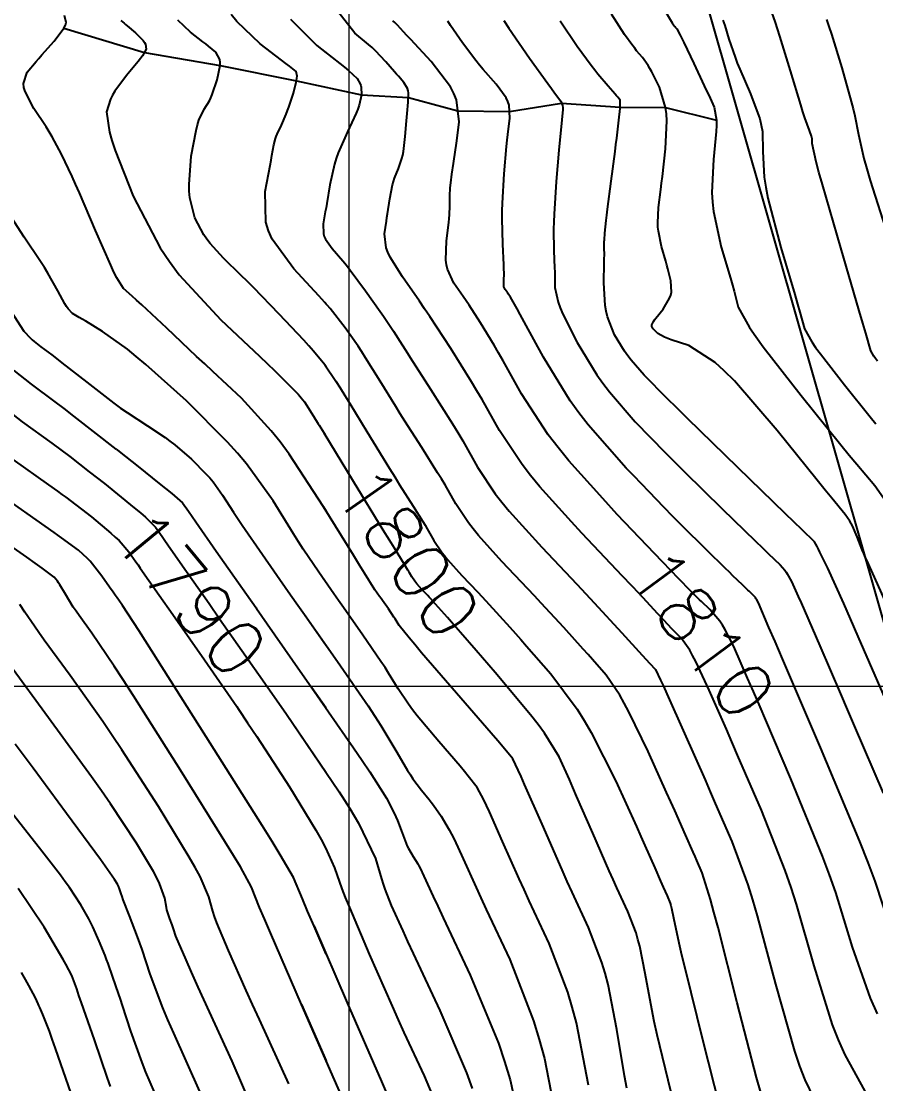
# Model space of a CAD drawing. Header units: metres. Extents: x 837475 to 838479, y 1189012 to 1191015.
# Drawn here: x 837853.9 to 837912.9, y 1189786.4 to 1189859.8 of the extents above; entities that cross this region are included whole.
import ezdxf

# ---------------------------------------------------------------- set-up
doc = ezdxf.new("R2010")
doc.units = ezdxf.units.M
doc.header["$LTSCALE"] = 0.3
doc.layers.add('COORD', color=7, linetype='Continuous', lineweight=20)
for name, color, linetype in [('COTAS 10', 1, 'Continuous'), ('COTAS INT', 252, 'Continuous'), ('DRENAJE', 5, 'Continuous'), ('VIA1', 50, 'Continuous')]:
    doc.layers.add(name, color=color, linetype=linetype)
doc.styles.get("Standard").update_dxf_attribs({"font": 'simplex.shx'})

msp = doc.modelspace()

# ---------------------------------------------------------------- linework, layer by layer
at = {"layer": 'COORD'}
for p, q in [((837876.514, 1189013.872), (837876.514, 1191013.872)), ((837476.514, 1189813.872), (838476.514, 1189813.872))]:
    msp.add_line(p, q, dxfattribs=at)
at = {"layer": 'COTAS 10'}
for points in [[(837898.182, 1189860.799), (837898.834, 1189859.711), (837898.981, 1189859.51), (837899.017, 1189859.463), (837899.051, 1189859.42), (837899.156, 1189859.297), (837899.392, 1189858.87), (837899.509, 1189858.636), (837899.648, 1189858.352), (837900.334, 1189856.907), (837901.055, 1189855.366), (837901.216, 1189855.022), (837901.36, 1189854.713), (837901.737, 1189853.893), (837901.891, 1189852.981), (837901.894, 1189852.614), (837901.879, 1189852.197), (837901.683, 1189850.275), (837901.579, 1189847.98), (837901.622, 1189847.327), (837901.697, 1189846.666), (837902.229, 1189844.218), (837902.858, 1189842.06), (837902.994, 1189841.582), (837903.113, 1189841.157), (837903.405, 1189840.052), (837904.183, 1189838.651), (837904.608, 1189838.038), (837905.124, 1189837.328), (837907.747, 1189833.95), (837910.484, 1189830.553), (837911.072, 1189829.831), (837911.587, 1189829.204), (837912.836, 1189827.728), (837913.593, 1189826.66)], [(837860.723, 1189859.878), (837860.956, 1189859.688), (837861.059, 1189859.601), (837861.177, 1189859.5), (837861.744, 1189859.013), (837862.269, 1189858.486), (837862.361, 1189858.359), (837862.431, 1189858.242), (837862.492, 1189857.888), (837862.231, 1189857.426), (837862.097, 1189857.241), (837861.936, 1189857.03), (837861.135, 1189856.062), (837860.327, 1189854.989), (837860.163, 1189854.713), (837860.024, 1189854.447), (837859.734, 1189853.558), (837859.943, 1189852.161), (837860.117, 1189851.573), (837860.343, 1189850.898), (837861.579, 1189847.735), (837863.461, 1189844.153), (837864.093, 1189843.215), (837864.774, 1189842.299), (837867.633, 1189839.184), (837870.304, 1189836.675), (837870.866, 1189836.142), (837871.352, 1189835.678), (837872.463, 1189834.588), (837872.983, 1189834.037), (837873.095, 1189833.913), (837873.193, 1189833.803), (837873.435, 1189833.509), (837874.046, 1189832.538), (837874.377, 1189832), (837874.43, 1189831.914), (837874.779, 1189831.346), (837874.923, 1189831.11)], [(837913.026, 1189791.231), (837912.536, 1189792.295), (837911.299, 1189795.819), (837910.148, 1189799.597), (837909.712, 1189800.822), (837909.225, 1189802.123), (837907.043, 1189807.468), (837905.299, 1189811.518), (837904.907, 1189812.428), (837904.45, 1189813.488), (837904.05, 1189814.411), (837903.091, 1189816.611), (837902.484, 1189817.801), (837902.307, 1189818.087), (837902.125, 1189818.354), (837901.436, 1189819.164), (837900.85, 1189819.727), (837900.733, 1189819.839), (837900.637, 1189819.932), (837900.453, 1189820.108), (837900.373, 1189820.185), (837900.342, 1189820.214), (837900.307, 1189820.248), (837900.15, 1189820.4), (837899.256, 1189821.324), (837898.757, 1189821.844), (837898.148, 1189822.479), (837895.041, 1189825.725), (837894.049, 1189826.829), (837891.702, 1189829.434), (837890.947, 1189830.36), (837890.266, 1189831.242), (837888.42, 1189834.065), (837887.156, 1189836.362), (837886.842, 1189836.913), (837886.543, 1189837.428), (837885.596, 1189838.979), (837884.799, 1189840.196), (837884.595, 1189840.501), (837884.398, 1189840.791), (837883.748, 1189841.719), (837883.304, 1189842.677), (837883.237, 1189842.986), (837883.194, 1189843.313), (837883.242, 1189844.65), (837883.403, 1189845.908), (837883.432, 1189846.185), (837883.453, 1189846.431), (837883.474, 1189847.06), (837883.463, 1189847.508), (837883.464, 1189847.639), (837883.468, 1189847.774), (837883.497, 1189848.285), (837883.557, 1189848.871), (837883.58, 1189849.053), (837883.605, 1189849.243), (837883.718, 1189849.999), (837883.86, 1189850.931), (837883.902, 1189851.232), (837883.947, 1189851.553), (837884.121, 1189852.865), (837883.934, 1189854.379), (837883.751, 1189854.826), (837883.511, 1189855.286), (837882.169, 1189857.046), (837880.772, 1189858.548), (837880.497, 1189858.845), (837880.271, 1189859.09), (837879.855, 1189859.544), (837879.745, 1189859.662), (837879.71, 1189859.694), (837879.673, 1189859.727), (837879.527, 1189859.847)], [(837851.965, 1189833.664), (837853.913, 1189832.137), (837855.972, 1189830.658), (837856.58, 1189830.205), (837857.205, 1189829.733), (837858.553, 1189828.687), (837859.598, 1189827.873), (837861.663, 1189826.203), (837862.08, 1189825.852), (837862.43, 1189825.549), (837863.136, 1189824.853), (837863.586, 1189824.212), (837863.774, 1189823.942), (837863.991, 1189823.633), (837865.002, 1189822.183), (837866.829, 1189819.572), (837867.559, 1189818.531), (837868.386, 1189817.351), (837870.69, 1189814.069), (837872.183, 1189811.94), (837875.822, 1189806.57), (837876.549, 1189805.417), (837877.156, 1189804.407), (837878.335, 1189801.966), (837878.737, 1189800.554), (837878.853, 1189800.194), (837878.971, 1189799.847), (837879.415, 1189798.706), (837880.211, 1189796.953), (837880.55, 1189796.222), (837880.941, 1189795.383), (837882.785, 1189791.464), (837884.63, 1189787.147), (837885.021, 1189786.057)], [(837898.738, 1189785.88), (837897.804, 1189789.773), (837897.599, 1189790.689), (837897.419, 1189791.535), (837896.963, 1189794.006), (837896.596, 1189795.888), (837896.471, 1189796.362), (837896.337, 1189796.816), (837895.768, 1189798.288), (837895.013, 1189799.933), (837894.76, 1189800.496), (837894.489, 1189801.106), (837893.353, 1189803.697), (837892.232, 1189806.268), (837891.97, 1189806.865), (837891.728, 1189807.412), (837891.032, 1189808.973), (837890.013, 1189810.622), (837889.568, 1189811.224), (837889.053, 1189811.89), (837886.606, 1189814.82), (837885.294, 1189816.328), (837884.205, 1189817.578), (837883.719, 1189818.135), (837883.31, 1189818.602), (837882.481, 1189819.544), (837882.14, 1189819.915), (837882.04, 1189820.022), (837881.937, 1189820.132), (837881.545, 1189820.545), (837881.19, 1189820.938), (837881.11, 1189821.036), (837881.039, 1189821.127), (837880.848, 1189821.417), (837880.686, 1189821.702), (837880.632, 1189821.792), (837880.575, 1189821.886), (837880.336, 1189822.265), (837879.636, 1189823.394), (837879.288, 1189823.962), (837878.872, 1189824.641), (837876.815, 1189828.013), (837874.779, 1189831.346)], [(837870.905, 1189782.173), (837868.427, 1189787.955), (837866.083, 1189793.07), (837865.621, 1189794.092), (837865.239, 1189794.943), (837864.538, 1189796.594), (837864.367, 1189797.104), (837864.32, 1189797.237), (837864.274, 1189797.366), (837864.109, 1189797.799), (837863.959, 1189798.266), (837863.922, 1189798.416), (837863.886, 1189798.574), (837863.773, 1189799.221), (837863.413, 1189800.232), (837863.221, 1189800.621), (837862.989, 1189801.057), (837861.822, 1189803.023), (837860.021, 1189805.735), (837859.39, 1189806.64), (837858.702, 1189807.613), (837855.739, 1189811.687), (837853.029, 1189815.359)], [(837872.183, 1189811.94), (837874.923, 1189807.896)]]:
    msp.add_lwpolyline(points, dxfattribs=at)
at = {"layer": 'COTAS INT'}
for points in [[(837912.685, 1189784.96), (837910.789, 1189788.395), (837910.335, 1189789.418), (837909.912, 1189790.473), (837908.642, 1189794.543), (837907.433, 1189798.792), (837907.048, 1189799.961), (837906.643, 1189801.125), (837904.998, 1189805.3), (837903.36, 1189809.098), (837903.033, 1189809.853), (837902.958, 1189810.025), (837902.578, 1189810.898), (837901.393, 1189813.6), (837900.466, 1189815.577), (837900.249, 1189815.992), (837900.049, 1189816.351), (837899.471, 1189817.17), (837898.94, 1189817.703), (837898.769, 1189817.881), (837898.588, 1189818.072), (837897.852, 1189818.871), (837896.555, 1189820.263), (837896.022, 1189820.827), (837895.412, 1189821.47), (837892.581, 1189824.439), (837891.87, 1189825.227), (837889.688, 1189827.642), (837889.04, 1189828.432), (837888.458, 1189829.181), (837886.905, 1189831.535), (837885.706, 1189833.672), (837885.346, 1189834.283), (837884.974, 1189834.902), (837883.529, 1189837.211), (837882.092, 1189839.407), (837881.724, 1189839.955), (837881.369, 1189840.478), (837880.197, 1189842.153), (837879.346, 1189843.525), (837879.194, 1189843.858), (837879.077, 1189844.17), (837878.958, 1189845.126), (837879.084, 1189845.995), (837879.123, 1189846.253), (837879.163, 1189846.518), (837879.322, 1189847.537), (837879.515, 1189848.509), (837879.576, 1189848.744), (837879.642, 1189848.965), (837879.91, 1189849.64), (837880.16, 1189850.333), (837880.214, 1189850.565), (837880.262, 1189850.814), (837880.383, 1189851.858), (837880.464, 1189852.927), (837880.488, 1189853.192), (837880.511, 1189853.443), (837880.6, 1189854.237), (837880.609, 1189854.872), (837880.583, 1189855.023), (837880.544, 1189855.164), (837880.299, 1189855.584), (837879.91, 1189856.015), (837879.78, 1189856.164), (837879.639, 1189856.325), (837879.052, 1189857.01), (837878.326, 1189857.781), (837878.098, 1189857.996), (837877.858, 1189858.211), (837876.897, 1189858.995), (837875.724, 1189860.484)], [(837913.026, 1189836.326), (837912.888, 1189836.516), (837912.774, 1189836.68), (837912.566, 1189837.054), (837912.216, 1189838.27), (837912.013, 1189838.964), (837911.764, 1189839.813), (837910.481, 1189844.17), (837909.215, 1189848.542), (837908.976, 1189849.4), (837908.787, 1189850.106), (837908.507, 1189851.382), (837908.502, 1189851.688), (837908.485, 1189851.782), (837908.461, 1189851.879), (837908.318, 1189852.265), (837908.004, 1189853.148), (837907.872, 1189853.559), (837907.72, 1189854.043), (837907.009, 1189856.395), (837906.285, 1189858.783), (837906.125, 1189859.291), (837905.982, 1189859.731), (837905.613, 1189860.768)], [(837895.71, 1189786.081), (837895.547, 1189786.937), (837895.009, 1189790.151), (837894.406, 1189793.243), (837894.202, 1189794.022), (837893.981, 1189794.769), (837893.047, 1189797.188), (837891.922, 1189799.622), (837891.581, 1189800.378), (837891.226, 1189801.169), (837889.839, 1189804.324), (837888.636, 1189807.078), (837888.397, 1189807.617), (837888.199, 1189808.059), (837887.826, 1189808.848), (837887.162, 1189809.641), (837886.781, 1189810.085), (837886.315, 1189810.627), (837883.919, 1189813.395), (837881.516, 1189816.182), (837881.046, 1189816.737), (837880.659, 1189817.197), (837879.967, 1189818.071), (837879.767, 1189818.402), (837879.691, 1189818.519), (837879.606, 1189818.647), (837879.225, 1189819.201), (837878.815, 1189819.786), (837878.712, 1189819.934), (837878.613, 1189820.075), (837878.292, 1189820.535), (837877.57, 1189821.668), (837877.218, 1189822.235), (837876.8, 1189822.911), (837874.741, 1189826.267), (837872.357, 1189829.895), (837871.734, 1189830.743), (837871.127, 1189831.523), (837869.068, 1189833.775), (837867.088, 1189835.615), (837866.531, 1189836.136), (837865.969, 1189836.662), (837863.907, 1189838.601), (837862.177, 1189840.223), (837861.824, 1189840.548), (837861.526, 1189840.821), (837860.907, 1189841.36), (837860.453, 1189842.088), (837860.259, 1189842.481), (837860.036, 1189842.955), (837858.987, 1189845.356), (837857.871, 1189847.953), (837857.607, 1189848.551), (837857.362, 1189849.096), (837856.64, 1189850.627), (837855.984, 1189851.836), (837855.782, 1189852.178), (837855.57, 1189852.523), (837854.73, 1189853.797), (837854.111, 1189854.967), (837854.039, 1189855.248), (837854.01, 1189855.509), (837854.262, 1189856.294), (837854.872, 1189857.028), (837855.069, 1189857.256), (837855.277, 1189857.496), (837856.129, 1189858.454), (837856.801, 1189859.352), (837856.897, 1189859.554), (837856.953, 1189859.735), (837856.828, 1189860.223)], [(837874.923, 1189835.942), (837874.84, 1189836.068), (837874.055, 1189837.022), (837873.735, 1189837.382), (837873.37, 1189837.782), (837871.683, 1189839.572), (837869.889, 1189841.417), (837869.457, 1189841.852), (837869.054, 1189842.255), (837867.833, 1189843.437), (837866.899, 1189844.455), (837866.677, 1189844.754), (837866.47, 1189845.06), (837865.856, 1189846.23), (837865.505, 1189847.624), (837865.465, 1189848.072), (837865.45, 1189848.547), (837865.601, 1189850.486), (837865.927, 1189852.273), (837866.022, 1189852.652), (837866.119, 1189852.981), (837866.486, 1189853.75), (837866.857, 1189854.328), (837866.957, 1189854.536), (837867.055, 1189854.766), (837867.399, 1189855.768), (837867.588, 1189856.754), (837867.589, 1189856.973), (837867.567, 1189857.168), (837867.301, 1189857.678), (837866.78, 1189858.108), (837866.598, 1189858.253), (837866.399, 1189858.409), (837865.544, 1189859.067), (837864.677, 1189859.892)], [(837874.923, 1189840.267), (837874.819, 1189840.388), (837874.416, 1189840.843), (837872.678, 1189842.708), (837871.185, 1189844.766), (837870.935, 1189845.344), (837870.756, 1189845.924), (837870.703, 1189848.05), (837871.044, 1189849.851), (837871.114, 1189850.227), (837871.174, 1189850.55), (837871.302, 1189851.274), (837871.419, 1189851.714), (837871.471, 1189851.858), (837871.532, 1189852.011), (837871.826, 1189852.645), (837872.167, 1189853.407), (837872.258, 1189853.642), (837872.348, 1189853.887), (837872.662, 1189854.855), (837872.877, 1189855.713), (837872.905, 1189855.888), (837872.919, 1189856.036), (837872.857, 1189856.344), (837872.383, 1189856.717), (837872.138, 1189856.905), (837871.843, 1189857.131), (837870.366, 1189858.256), (837868.743, 1189859.798), (837868.357, 1189860.287)], [(837872.469, 1189859.962), (837874.267, 1189858.143), (837875.862, 1189856.909), (837876.19, 1189856.646), (837876.469, 1189856.416), (837877.066, 1189855.869), (837877.282, 1189855.498), (837877.319, 1189855.38), (837877.348, 1189855.254), (837877.371, 1189854.744), (837877.198, 1189854.013), (837877.102, 1189853.749), (837876.985, 1189853.458), (837876.39, 1189852.181), (837875.759, 1189850.735), (837875.619, 1189850.336), (837875.494, 1189849.938), (837875.17, 1189848.508), (837874.963, 1189847.228), (837874.912, 1189846.924)], [(837913.956, 1189797.096), (837912.863, 1189800.402), (837912.375, 1189801.683), (837911.807, 1189803.122), (837909.087, 1189809.636), (837907.563, 1189813.182), (837907.492, 1189813.348), (837906.455, 1189815.758), (837905.942, 1189816.95), (837905.523, 1189817.924), (837904.79, 1189819.622), (837904.663, 1189819.871), (837904.626, 1189819.931), (837904.588, 1189819.987), (837904.443, 1189820.157), (837904.236, 1189820.356), (837904.158, 1189820.43), (837904.071, 1189820.513), (837903.685, 1189820.881), (837903.037, 1189821.504), (837902.786, 1189821.746), (837902.504, 1189822.019), (837901.225, 1189823.26), (837899.47, 1189825.005), (837898.888, 1189825.597), (837898.264, 1189826.236), (837897.238, 1189827.301), (837896.182, 1189828.396), (837895.662, 1189828.934), (837893.035, 1189831.937), (837892.395, 1189832.768), (837891.793, 1189833.598), (837889.934, 1189836.594), (837888.605, 1189839.053), (837888.337, 1189839.544), (837888.113, 1189839.953), (837887.664, 1189840.747), (837887.507, 1189840.986), (837887.467, 1189841.046), (837887.428, 1189841.103), (837887.3, 1189841.286), (837887.212, 1189841.475), (837887.199, 1189841.535), (837887.191, 1189841.6), (837887.2, 1189841.863), (837887.214, 1189842.427), (837887.208, 1189842.682), (837887.198, 1189842.979), (837887.128, 1189844.405), (837887.082, 1189846.19), (837887.088, 1189846.712), (837887.102, 1189847.248), (837887.22, 1189849.286), (837887.384, 1189851.165), (837887.428, 1189851.6), (837887.471, 1189851.998), (837887.62, 1189853.13), (837887.562, 1189854.031), (837887.475, 1189854.284), (837887.356, 1189854.538), (837886.672, 1189855.469), (837885.778, 1189856.481), (837885.527, 1189856.786), (837885.275, 1189857.102), (837884.355, 1189858.335), (837883.519, 1189859.538), (837883.321, 1189859.835)], [(837887.198, 1189859.876), (837887.556, 1189859.332), (837888.977, 1189857.272), (837890.234, 1189855.517), (837890.489, 1189855.166), (837890.703, 1189854.874), (837891.139, 1189854.307), (837891.255, 1189853.994), (837891.267, 1189853.862), (837891.271, 1189853.71), (837891.215, 1189852.997), (837891.087, 1189851.832), (837891.045, 1189851.395), (837891.001, 1189850.908), (837890.818, 1189848.738), (837890.672, 1189846.485), (837890.65, 1189845.947), (837890.637, 1189845.446), (837890.656, 1189843.944), (837890.71, 1189842.79), (837890.719, 1189842.508), (837890.726, 1189842.243), (837890.726, 1189841.421), (837890.951, 1189840.402), (837891.099, 1189840.012), (837891.284, 1189839.576), (837892.262, 1189837.613), (837893.621, 1189835.395), (837894.047, 1189834.798), (837894.493, 1189834.209), (837896.283, 1189832.143), (837898.379, 1189829.993), (837899.018, 1189829.35), (837899.683, 1189828.686), (837902.299, 1189826.119), (837904.604, 1189823.882)], [(837914.202, 1189811.533), (837911.695, 1189817.305), (837911.16, 1189818.523), (837910.694, 1189819.578), (837909.589, 1189822.015), (837909.05, 1189823.125), (837908.942, 1189823.342), (837908.851, 1189823.52), (837908.671, 1189823.837), (837907.819, 1189824.664), (837906.67, 1189825.778), (837903.373, 1189828.978), (837899.897, 1189832.367), (837899.149, 1189833.103), (837898.494, 1189833.75), (837896.904, 1189835.353), (837895.992, 1189836.406), (837895.764, 1189836.706), (837895.547, 1189837.01), (837894.854, 1189838.141), (837894.362, 1189839.396), (837894.271, 1189839.778), (837894.201, 1189840.176), (837894.111, 1189841.74), (837894.14, 1189843.128), (837894.145, 1189843.415), (837894.147, 1189843.66), (837894.143, 1189844.195), (837894.139, 1189844.505), (837894.142, 1189844.608), (837894.147, 1189844.719), (837894.177, 1189845.184), (837894.269, 1189846.048), (837894.313, 1189846.411), (837894.365, 1189846.827), (837894.617, 1189848.776), (837894.884, 1189850.818), (837894.945, 1189851.293), (837895, 1189851.729), (837895.151, 1189852.976), (837895.233, 1189853.793), (837895.244, 1189853.957), (837895.251, 1189854.095), (837895.235, 1189854.371), (837895.078, 1189854.58), (837894.996, 1189854.676), (837894.897, 1189854.789), (837894.4, 1189855.335), (837893.704, 1189856.154), (837893.479, 1189856.44), (837893.24, 1189856.751), (837892.263, 1189858.085), (837891.098, 1189859.821)], [(837913.656, 1189819.563), (837912.708, 1189821.657), (837912.299, 1189822.541), (837912.204, 1189822.745), (837912.082, 1189823.025), (837911.967, 1189823.295), (837911.611, 1189824.193), (837911.299, 1189824.938), (837911.21, 1189825.112), (837911.121, 1189825.272), (837910.793, 1189825.735), (837909.871, 1189826.85), (837909.407, 1189827.422), (837908.853, 1189828.108), (837906.102, 1189831.534), (837903.131, 1189834.973), (837902.439, 1189835.666), (837901.804, 1189836.248), (837899.983, 1189837.415), (837898.774, 1189837.806), (837898.524, 1189837.899), (837898.311, 1189837.985), (837897.852, 1189838.241), (837897.669, 1189838.419), (837897.631, 1189838.456), (837897.598, 1189838.488), (837897.525, 1189838.562), (837897.49, 1189838.602), (837897.481, 1189838.614), (837897.473, 1189838.625), (837897.446, 1189838.669), (837897.428, 1189838.724), (837897.424, 1189838.743), (837897.422, 1189838.763), (837897.419, 1189838.851), (837897.541, 1189839.075), (837897.617, 1189839.181), (837897.711, 1189839.307), (837898.205, 1189839.923), (837898.661, 1189840.674), (837898.732, 1189840.885), (837898.779, 1189841.098), (837898.746, 1189841.878), (837898.532, 1189842.721), (837898.464, 1189842.973), (837898.392, 1189843.233), (837898.103, 1189844.242), (837897.879, 1189845.302), (837897.849, 1189845.595), (837897.833, 1189845.888), (837897.888, 1189846.942), (837898.052, 1189848.204), (837898.104, 1189848.627), (837898.16, 1189849.082), (837898.384, 1189850.993), (837898.467, 1189852.938), (837898.433, 1189853.415), (837898.374, 1189853.865), (837897.959, 1189855.268), (837897.427, 1189856.329), (837897.296, 1189856.564), (837897.171, 1189856.773), (837896.778, 1189857.316), (837896.377, 1189857.787), (837896.248, 1189857.951), (837896.111, 1189858.13), (837895.548, 1189858.898), (837894.64, 1189860.31)], [(837902.346, 1189859.895), (837902.402, 1189859.722), (837902.464, 1189859.523), (837902.748, 1189858.586), (837903.178, 1189857.333), (837903.332, 1189856.935), (837903.502, 1189856.514), (837904.243, 1189854.807), (837904.885, 1189853.07), (837904.993, 1189852.63), (837905.07, 1189852.207), (837905.095, 1189850.829), (837905.183, 1189849.043), (837905.299, 1189848.364), (837905.456, 1189847.604), (837906.355, 1189844.194), (837907.311, 1189840.936), (837907.503, 1189840.273), (837907.665, 1189839.713), (837907.986, 1189838.553), (837908.479, 1189837.665), (837908.748, 1189837.277), (837909.075, 1189836.827), (837910.737, 1189834.686), (837912.509, 1189832.491), (837912.906, 1189832.007)], [(837909.51, 1189859.937), (837909.67, 1189859.461), (837909.841, 1189858.934), (837910.556, 1189856.608), (837911.212, 1189854.283), (837911.347, 1189853.757), (837911.461, 1189853.281), (837911.703, 1189851.988), (837912.082, 1189850.329), (837912.282, 1189849.623), (837912.523, 1189848.81), (837913.74, 1189844.985)], [(837874.267, 1189858.143), (837874.923, 1189857.635)], [(837874.923, 1189821.014), (837874.409, 1189821.75), (837873.344, 1189823.337), (837873.01, 1189823.854), (837872.659, 1189824.403), (837871.252, 1189826.667), (837869.412, 1189829.236), (837868.788, 1189829.979), (837868.114, 1189830.736), (837865.268, 1189833.582), (837862.449, 1189836.104), (837861.793, 1189836.657), (837861.19, 1189837.147), (837859.462, 1189838.388), (837858.306, 1189839.082), (837858.064, 1189839.226), (837857.856, 1189839.349), (837857.387, 1189839.622), (837857.081, 1189839.946), (837856.976, 1189840.101), (837856.862, 1189840.285), (837856.374, 1189841.187), (837855.687, 1189842.418), (837855.447, 1189842.809), (837855.186, 1189843.223), (837854.063, 1189844.9), (837852.76, 1189846.899)], [(837874.923, 1189846.992), (837874.912, 1189846.924), (837874.864, 1189846.643), (837874.714, 1189845.812), (837874.732, 1189845.132), (837874.789, 1189844.947), (837874.869, 1189844.762), (837874.923, 1189844.687)], [(837874.869, 1189844.762), (837875.346, 1189844.104), (837876.08, 1189843.261), (837876.321, 1189842.959), (837876.579, 1189842.628), (837877.649, 1189841.187), (837878.661, 1189839.767), (837878.883, 1189839.449), (837879.079, 1189839.164), (837879.577, 1189838.406), (837880.171, 1189837.46), (837880.428, 1189837.056), (837880.726, 1189836.591), (837882.137, 1189834.396), (837883.654, 1189831.989), (837884.019, 1189831.39), (837884.36, 1189830.821), (837885.391, 1189829.006), (837886.603, 1189827.168), (837887.057, 1189826.583), (837887.564, 1189825.966), (837889.822, 1189823.465), (837892.25, 1189820.908), (837892.862, 1189820.256), (837893.449, 1189819.627), (837895.354, 1189817.557), (837896.766, 1189816.003), (837897.043, 1189815.7), (837897.27, 1189815.452), (837897.676, 1189815.014), (837898.036, 1189814.287), (837898.233, 1189813.857), (837898.473, 1189813.328), (837899.694, 1189810.589), (837901.106, 1189807.385), (837901.466, 1189806.563), (837901.813, 1189805.768), (837902.954, 1189803.132), (837904.06, 1189800.127), (837904.385, 1189799.1), (837904.718, 1189797.988), (837905.985, 1189793.266), (837907.289, 1189788.65), (837907.645, 1189787.605), (837907.998, 1189786.661), (837909.254, 1189784.091)], [(837904.954, 1189785.792), (837904.666, 1189786.828), (837903.328, 1189791.989), (837902.003, 1189797.183), (837901.722, 1189798.239), (837901.478, 1189799.129), (837900.91, 1189800.965), (837900.535, 1189801.828), (837900.414, 1189802.105), (837900.286, 1189802.399), (837899.757, 1189803.597), (837899.009, 1189805.272), (837898.742, 1189805.867), (837898.449, 1189806.519), (837897.172, 1189809.344), (837895.848, 1189812.097), (837895.525, 1189812.704), (837895.221, 1189813.243), (837894.278, 1189814.626), (837893.329, 1189815.703), (837893.021, 1189816.05), (837892.692, 1189816.417), (837891.339, 1189817.914), (837889.782, 1189819.61), (837889.324, 1189820.102), (837888.855, 1189820.603), (837887.063, 1189822.492), (837885.439, 1189824.29), (837885.075, 1189824.734), (837884.748, 1189825.154), (837883.877, 1189826.476), (837883.135, 1189827.781), (837882.89, 1189828.191), (837882.628, 1189828.622), (837881.537, 1189830.352), (837880.363, 1189832.192), (837880.048, 1189832.692), (837879.738, 1189833.187), (837878.656, 1189834.942), (837877.646, 1189836.558), (837877.381, 1189836.966), (837877.123, 1189837.357), (837876.244, 1189838.628), (837875.189, 1189839.959), (837874.819, 1189840.388)], [(837853.156, 1189839.772), (837854.025, 1189838.413), (837854.485, 1189837.926), (837854.612, 1189837.806), (837854.74, 1189837.691), (837855.201, 1189837.33), (837855.969, 1189836.758), (837856.29, 1189836.51), (837856.658, 1189836.224), (837858.377, 1189834.87), (837860.252, 1189833.43), (837860.718, 1189833.091), (837861.16, 1189832.777), (837862.564, 1189831.856), (837863.793, 1189831.044), (837864.126, 1189830.798), (837864.455, 1189830.543), (837865.616, 1189829.549), (837866.637, 1189828.527), (837866.879, 1189828.255), (837867.103, 1189827.989), (837867.764, 1189827.066), (837868.519, 1189825.896), (837868.802, 1189825.472), (837869.118, 1189825.006), (837870.527, 1189822.965), (837872.306, 1189820.418), (837872.855, 1189819.634), (837873.429, 1189818.815), (837875.704, 1189815.571), (837877.816, 1189812.499), (837878.287, 1189811.79), (837878.708, 1189811.141), (837879.817, 1189809.305), (837880.554, 1189808.029), (837880.741, 1189807.733), (837880.92, 1189807.461), (837881.502, 1189806.686), (837882.036, 1189806.036), (837882.184, 1189805.843), (837882.332, 1189805.645), (837882.869, 1189804.883), (837883.431, 1189803.945), (837883.595, 1189803.635), (837883.762, 1189803.305), (837884.396, 1189801.932), (837885.288, 1189799.946), (837885.617, 1189799.229), (837885.983, 1189798.44), (837887.604, 1189794.986), (837889.258, 1189790.745), (837889.645, 1189789.46), (837890.002, 1189788.126), (837891.033, 1189782.908)], [(837860.42, 1189830.237), (837857.488, 1189832.537), (837856.811, 1189833.059), (837856.201, 1189833.525), (837854.557, 1189834.734), (837853.352, 1189835.678)], [(837874.84, 1189836.068), (837875.584, 1189834.947), (837875.879, 1189834.483), (837876.212, 1189833.952), (837876.555, 1189833.396), (837877.735, 1189831.477), (837879.305, 1189828.914), (837879.668, 1189828.327), (837879.999, 1189827.793), (837880.936, 1189826.308), (837881.601, 1189825.254), (837881.761, 1189824.991), (837881.911, 1189824.742), (837882.362, 1189823.946), (837882.893, 1189823.141), (837883.093, 1189822.885), (837883.314, 1189822.614), (837884.304, 1189821.519), (837885.396, 1189820.367), (837885.682, 1189820.062), (837885.961, 1189819.762), (837886.91, 1189818.729), (837887.613, 1189817.944), (837888.001, 1189817.509), (837888.37, 1189817.092), (837888.767, 1189816.641), (837890.442, 1189814.723), (837892.265, 1189812.283), (837892.755, 1189811.503), (837893.24, 1189810.677), (837894.938, 1189807.313), (837896.359, 1189804.167), (837896.668, 1189803.478), (837896.942, 1189802.867), (837897.628, 1189801.32), (837898.033, 1189800.395), (837898.13, 1189800.177), (837898.22, 1189799.976), (837898.49, 1189799.389), (837898.692, 1189798.864), (837898.74, 1189798.702), (837898.785, 1189798.532), (837898.916, 1189797.861), (837899.29, 1189796.133), (837899.488, 1189795.297), (837899.727, 1189794.307), (837900.93, 1189789.442), (837902.119, 1189784.716)], [(837860.42, 1189830.237), (837860.493, 1189830.179), (837862.041, 1189828.947), (837863.277, 1189827.961), (837863.815, 1189827.528), (837864.253, 1189827.173), (837864.993, 1189826.545), (837865.401, 1189825.961), (837865.908, 1189825.235), (837867.329, 1189823.198), (837869.406, 1189820.226), (837870.076, 1189819.27), (837870.098, 1189819.238), (837870.84, 1189818.179), (837872.607, 1189815.661), (837873.943, 1189813.755), (837876.82, 1189809.609), (837877.421, 1189808.725), (837877.936, 1189807.954), (837879.086, 1189806.122), (837879.616, 1189805.093), (837879.739, 1189804.829), (837879.852, 1189804.574), (837880.177, 1189803.73), (837880.45, 1189803.002), (837880.531, 1189802.821), (837880.614, 1189802.648), (837880.931, 1189802.099), (837881.247, 1189801.591), (837881.328, 1189801.444), (837881.408, 1189801.295), (837881.674, 1189800.736), (837882.318, 1189799.335), (837882.636, 1189798.655), (837883.014, 1189797.849), (837884.882, 1189793.886), (837886.828, 1189789.19), (837887.255, 1189787.923), (837887.634, 1189786.671), (837888.597, 1189782.266)], [(837853.27, 1189829.54), (837855.743, 1189827.791), (837856.349, 1189827.351), (837856.665, 1189827.119), (837856.921, 1189826.929), (837858.704, 1189825.567), (837860.049, 1189824.445), (837860.345, 1189824.176), (837860.608, 1189823.924), (837861.28, 1189823.161), (837861.771, 1189822.462), (837861.919, 1189822.25), (837862.073, 1189822.03), (837862.676, 1189821.168), (837863.653, 1189819.771), (837864.043, 1189819.214), (837864.485, 1189818.583), (837866.516, 1189815.689), (837868.744, 1189812.453), (837868.857, 1189812.287), (837869.495, 1189811.336), (837870.128, 1189810.381), (837872.379, 1189806.9), (837874.209, 1189803.908), (837874.578, 1189803.262), (837874.887, 1189802.695), (837874.923, 1189802.613)], [(837874.923, 1189795.343), (837874.083, 1189797.285), (837873.64, 1189798.319), (837873.28, 1189799.164), (837872.673, 1189800.644), (837871.751, 1189802.219), (837871.192, 1189803.123), (837870.503, 1189804.23), (837866.917, 1189809.919), (837863.284, 1189815.646), (837862.564, 1189816.777), (837861.968, 1189817.71), (837860.85, 1189819.438), (837860.585, 1189819.815), (837860.527, 1189819.897), (837860.476, 1189819.97), (837860.349, 1189820.152), (837860.156, 1189820.427), (837860.064, 1189820.558), (837859.956, 1189820.712), (837859.423, 1189821.469), (837858.785, 1189822.299), (837858.61, 1189822.499), (837858.435, 1189822.687), (837857.81, 1189823.262), (837856.638, 1189824.126), (837856.118, 1189824.496), (837855.513, 1189824.924), (837852.626, 1189826.944)], [(837874.741, 1189826.267), (837874.923, 1189825.97)], [(837875.999, 1189785.517), (837875.499, 1189786.65), (837873.214, 1189791.864), (837871.066, 1189796.816), (837870.652, 1189797.784), (837870.318, 1189798.576), (837869.766, 1189799.982), (837868.991, 1189801.382), (837868.515, 1189802.171), (837867.927, 1189803.134), (837864.859, 1189808.061), (837861.604, 1189813.2), (837860.897, 1189814.297), (837860.275, 1189815.252), (837858.729, 1189817.521), (837857.843, 1189818.753), (837857.636, 1189819.054), (837857.446, 1189819.338), (837856.898, 1189820.22), (837856.513, 1189820.869), (837856.426, 1189821.006), (837856.346, 1189821.125), (837856.129, 1189821.404), (837855.286, 1189822.028), (837854.813, 1189822.364), (837854.235, 1189822.772), (837851.28, 1189824.835)], [(837904.604, 1189823.882), (837905.074, 1189823.427), (837905.47, 1189823.044), (837906.291, 1189822.252), (837906.621, 1189821.875), (837906.708, 1189821.754), (837906.792, 1189821.625), (837907.082, 1189821.096), (837907.551, 1189820.063), (837907.748, 1189819.617), (837907.974, 1189819.1), (837909.037, 1189816.655), (837910.472, 1189813.33), (837910.933, 1189812.259), (837911.422, 1189811.123), (837913.421, 1189806.476)], [(837893.056, 1189786.297), (837892.217, 1189790.598), (837891.932, 1189791.683), (837891.625, 1189792.721), (837890.325, 1189796.087), (837888.952, 1189799.031), (837888.599, 1189799.804), (837888.257, 1189800.558), (837887.118, 1189803.128), (837886.199, 1189805.191), (837885.996, 1189805.626), (837885.815, 1189806.002), (837885.347, 1189806.866), (837884.747, 1189807.643), (837884.483, 1189807.964), (837884.175, 1189808.332), (837882.711, 1189810.04), (837881.218, 1189811.822), (837880.893, 1189812.235), (837880.607, 1189812.613), (837879.892, 1189813.688), (837879.238, 1189814.772), (837878.989, 1189815.155), (837878.711, 1189815.573), (837877.465, 1189817.386), (837876.122, 1189819.301), (837875.783, 1189819.784), (837875.459, 1189820.247), (837874.409, 1189821.75)], [(837872.352, 1189786.384), (837870.308, 1189790.839), (837869.835, 1189791.879), (837869.402, 1189792.836), (837868.173, 1189795.594), (837867.376, 1189797.511), (837867.215, 1189797.938), (837867.081, 1189798.319), (837866.81, 1189799.319), (837866.217, 1189800.703), (837865.878, 1189801.325), (837865.464, 1189802.052), (837863.341, 1189805.542), (837860.812, 1189809.467), (837860.144, 1189810.469), (837859.488, 1189811.432), (837857.234, 1189814.604), (837855.436, 1189817.056), (837855.068, 1189817.567), (837854.757, 1189818.005), (837854.105, 1189818.978), (837853.75, 1189819.501)], [(837873.429, 1189818.815), (837874.923, 1189816.684)], [(837874.923, 1189812.342), (837873.943, 1189813.755)], [(837866.198, 1189785.851), (837864.386, 1189789.884), (837863.991, 1189790.807), (837863.642, 1189791.645), (837862.765, 1189793.974), (837862.197, 1189795.672), (837862.042, 1189796.113), (837861.888, 1189796.541), (837861.34, 1189797.984), (837860.902, 1189799.1), (837860.817, 1189799.324), (837860.748, 1189799.509), (837860.629, 1189799.87), (837860.569, 1189800.039), (837860.537, 1189800.103), (837860.498, 1189800.176), (837860.304, 1189800.504), (837859.649, 1189801.434), (837859.321, 1189801.887), (837858.929, 1189802.424), (837856.981, 1189805.069), (837854.667, 1189808.194), (837854.045, 1189809.034), (837853.43, 1189809.862)], [(837863.968, 1189783.746), (837862.755, 1189786.494), (837862.468, 1189787.19), (837862.202, 1189787.856), (837861.421, 1189790.028), (837860.841, 1189791.809), (837860.703, 1189792.229), (837860.574, 1189792.618), (837860.188, 1189793.761), (837859.847, 1189794.712), (837859.746, 1189794.979), (837859.642, 1189795.249), (837859.245, 1189796.24), (837858.798, 1189797.237), (837858.662, 1189797.51), (837858.521, 1189797.783), (837857.97, 1189798.76), (837857.176, 1189799.949), (837856.881, 1189800.356), (837856.554, 1189800.796), (837855.104, 1189802.663), (837853.25, 1189805.037)], [(837874.887, 1189802.695), (837875.504, 1189801.305), (837876.008, 1189799.859), (837876.246, 1189799.257), (837876.527, 1189798.566), (837877.896, 1189795.343), (837879.48, 1189791.745), (837879.895, 1189790.818), (837880.301, 1189789.921), (837881.684, 1189786.933), (837882.8, 1189784.322)], [(837860.015, 1189786.207), (837859.818, 1189786.785), (837858.911, 1189789.423), (837858.025, 1189791.973), (837857.84, 1189792.497), (837857.683, 1189792.94), (837857.335, 1189793.881), (837856.937, 1189794.65), (837856.748, 1189794.984), (837856.525, 1189795.372), (837855.433, 1189797.211), (837853.645, 1189799.886)], [(837874.083, 1189797.285), (837876.378, 1189791.981), (837878.748, 1189786.536), (837879.24, 1189785.414)], [(837853.841, 1189794.07), (837854.121, 1189793.592), (837854.355, 1189793.186), (837854.818, 1189792.33), (837854.996, 1189791.922), (837855.05, 1189791.799), (837855.106, 1189791.671), (837855.326, 1189791.173), (837855.769, 1189790.016), (837855.966, 1189789.473), (837856.194, 1189788.834), (837857.286, 1189785.721)], [(837873.214, 1189791.864), (837874.923, 1189787.963)]]:
    msp.add_lwpolyline(points, dxfattribs=at)
at = {"layer": 'DRENAJE'}
for p, q in [((837856.801, 1189859.352), (837862.362, 1189857.657)), ((837862.362, 1189857.657), (837867.588, 1189856.754)), ((837867.588, 1189856.754), (837872.877, 1189855.713)), ((837872.877, 1189855.713), (837877.371, 1189854.744)), ((837877.371, 1189854.744), (837880.605, 1189854.555)), ((837880.605, 1189854.555), (837884.027, 1189853.622)), ((837887.591, 1189853.58), (837891.197, 1189854.15)), ((837891.197, 1189854.15), (837895.238, 1189853.875)), ((837895.238, 1189853.875), (837898.374, 1189853.865)), ((837898.374, 1189853.865), (837901.891, 1189852.981)), ((837884.027, 1189853.622), (837887.591, 1189853.58))]:
    msp.add_line(p, q, dxfattribs=at)
at = {"layer": 'VIA1'}
msp.add_line((837884.147, 1189920.704), (837946.721, 1189701.894), dxfattribs=at)

# ---------------------------------------------------------------- texts
at = {"layer": 'COTAS 10', "char_height": 3.8, "attachment_point": 7}
for s, insert, rotation in [('1800', (837875.268, 1189827.39), 304.88358), ('1790', (837859.901, 1189824.088), 309.70751), ('1810', (837895.495, 1189821.651), 306.31343)]:
    msp.add_mtext(s, dxfattribs=dict(at, insert=insert, rotation=rotation))

doc.saveas('drawing.dxf')
